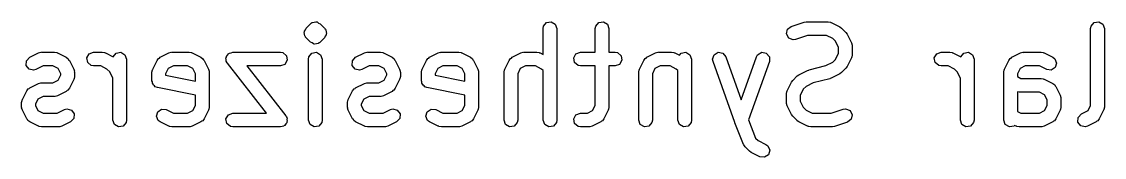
# Model space of a CAD drawing. Extents: x 137.9 to 162.1, y -120.9 to -119.2.
# Drawn here: x 137.95 to 149.81, y -120.86 to -119.38 of the extents above; entities that cross this region are included whole.
import ezdxf

# ---------------------------------------------------------------- set-up
doc = ezdxf.new("R2010")
doc.units = 0
doc.layers.add('BLACK', color=7, linetype='CONTINUOUS')

msp = doc.modelspace()

# ---------------------------------------------------------------- linework, layer by layer
at = {"layer": 'BLACK', "linetype": 'CONTINUOUS'}
for p, q in [((141.047, -119.483), (141.058, -119.467)), ((141.058, -119.467), (141.066, -119.449)), ((141.066, -119.449), (141.114, -119.402)), ((141.114, -119.402), (141.122, -119.396)), ((141.122, -119.396), (141.124, -119.393)), ((141.124, -119.393), (141.127, -119.393)), ((141.127, -119.392), (141.129, -119.39)), ((141.127, -119.393), (141.127, -119.392)), ((141.129, -119.39), (141.131, -119.39)), ((141.131, -119.39), (141.135, -119.387)), ((141.135, -119.387), (141.154, -119.385)), ((141.154, -119.385), (141.173, -119.38)), ((141.173, -119.38), (141.176, -119.382)), ((141.176, -119.382), (141.18, -119.381)), ((141.18, -119.381), (141.183, -119.383)), ((141.183, -119.383), (141.186, -119.382)), ((141.186, -119.382), (141.202, -119.394)), ((141.202, -119.394), (141.22, -119.402)), ((141.22, -119.402), (141.267, -119.449)), ((141.267, -119.449), (141.273, -119.458)), ((141.273, -119.458), (141.276, -119.459)), ((141.276, -119.459), (141.277, -119.463)), ((141.277, -119.463), (141.282, -119.471)), ((143.663, -119.455), (143.668, -119.429)), ((143.663, -119.738), (143.663, -119.455)), ((143.668, -119.429), (143.701, -119.39)), ((143.701, -119.39), (143.751, -119.381)), ((143.751, -119.381), (143.796, -119.407)), ((143.796, -119.407), (143.813, -119.455)), ((143.813, -119.455), (143.813, -120.455)), ((144.235, -119.455), (144.239, -119.429)), ((144.235, -119.713), (144.235, -119.455)), ((144.239, -119.429), (144.272, -119.39)), ((144.272, -119.39), (144.323, -119.381)), ((144.323, -119.381), (144.367, -119.407)), ((144.367, -119.407), (144.385, -119.455)), ((144.385, -119.455), (144.385, -119.713)), ((146.331, -119.513), (146.341, -119.463)), ((146.341, -119.463), (146.381, -119.431)), ((146.381, -119.431), (146.524, -119.384)), ((146.524, -119.384), (146.546, -119.38)), ((146.546, -119.38), (146.548, -119.38)), ((146.548, -119.38), (146.786, -119.38)), ((146.786, -119.38), (146.811, -119.384)), ((146.811, -119.384), (146.815, -119.387)), ((146.815, -119.387), (146.819, -119.388)), ((146.819, -119.388), (146.914, -119.435)), ((146.914, -119.435), (146.933, -119.449)), ((146.933, -119.449), (146.934, -119.449)), ((146.934, -119.449), (146.982, -119.497)), ((149.663, -119.455), (149.668, -119.429)), ((149.663, -120.294), (149.663, -119.455)), ((149.668, -119.429), (149.701, -119.39)), ((149.701, -119.39), (149.751, -119.381)), ((149.751, -119.381), (149.796, -119.407)), ((149.796, -119.407), (149.813, -119.455)), ((149.813, -119.455), (149.813, -120.312)), ((141.044, -119.496), (141.047, -119.49)), ((141.049, -119.515), (141.044, -119.496)), ((141.047, -119.49), (141.047, -119.483)), ((141.051, -119.534), (141.049, -119.515)), ((141.057, -119.542), (141.051, -119.534)), ((141.058, -119.545), (141.057, -119.542)), ((141.06, -119.547), (141.058, -119.545)), ((141.066, -119.555), (141.06, -119.547)), ((141.114, -119.603), (141.066, -119.555)), ((141.267, -119.555), (141.22, -119.603)), ((141.276, -119.538), (141.267, -119.555)), ((141.287, -119.522), (141.276, -119.538)), ((141.282, -119.471), (141.284, -119.49)), ((141.284, -119.49), (141.289, -119.509)), ((141.289, -119.509), (141.286, -119.515)), ((141.286, -119.515), (141.287, -119.522)), ((146.355, -119.559), (146.331, -119.513)), ((146.403, -119.577), (146.355, -119.559)), ((146.428, -119.574), (146.403, -119.577)), ((146.56, -119.53), (146.428, -119.574)), ((146.768, -119.53), (146.56, -119.53)), ((146.837, -119.564), (146.768, -119.53)), ((146.867, -119.594), (146.837, -119.564)), ((146.982, -119.497), (146.994, -119.515)), ((146.994, -119.515), (146.996, -119.517)), ((146.996, -119.517), (147.043, -119.612)), ((141.131, -119.611), (141.114, -119.603)), ((141.147, -119.623), (141.131, -119.611)), ((141.151, -119.622), (141.147, -119.623)), ((141.154, -119.624), (141.151, -119.622)), ((141.157, -119.623), (141.154, -119.624)), ((141.16, -119.625), (141.157, -119.623)), ((141.179, -119.62), (141.16, -119.625)), ((141.198, -119.618), (141.179, -119.62)), ((141.202, -119.615), (141.198, -119.618)), ((141.204, -119.615), (141.202, -119.615)), ((141.206, -119.612), (141.204, -119.615)), ((141.21, -119.611), (141.206, -119.612)), ((141.206, -119.612), (141.206, -119.612)), ((141.212, -119.609), (141.21, -119.611)), ((141.22, -119.603), (141.212, -119.609)), ((146.901, -119.663), (146.867, -119.594)), ((146.901, -119.723), (146.901, -119.663)), ((147.043, -119.612), (147.051, -119.637)), ((147.051, -119.637), (147.05, -119.641)), ((147.05, -119.641), (147.051, -119.645)), ((147.051, -119.645), (147.051, -119.741)), ((138, -119.857), (138.003, -119.806)), ((138.003, -119.806), (138.038, -119.769)), ((138.038, -119.769), (138.133, -119.721)), ((138.133, -119.721), (138.158, -119.714)), ((138.158, -119.714), (138.162, -119.715)), ((138.162, -119.715), (138.167, -119.713)), ((138.167, -119.713), (138.31, -119.713)), ((138.31, -119.713), (138.335, -119.718)), ((138.335, -119.718), (138.339, -119.721)), ((138.339, -119.721), (138.343, -119.721)), ((138.343, -119.721), (138.438, -119.769)), ((138.438, -119.769), (138.459, -119.784)), ((138.459, -119.784), (138.464, -119.795)), ((138.464, -119.795), (138.472, -119.802)), ((138.472, -119.802), (138.519, -119.897)), ((138.664, -119.775), (138.69, -119.731)), ((138.673, -119.826), (138.664, -119.775)), ((138.712, -119.859), (138.673, -119.826)), ((138.69, -119.731), (138.738, -119.713)), ((138.738, -119.713), (138.833, -119.713)), ((138.833, -119.713), (138.859, -119.718)), ((138.859, -119.718), (138.862, -119.721)), ((138.862, -119.721), (138.867, -119.721)), ((138.867, -119.721), (138.953, -119.764)), ((138.953, -119.762), (138.986, -119.723)), ((138.953, -119.764), (138.953, -119.762)), ((138.986, -119.723), (139.037, -119.714)), ((139.037, -119.714), (139.081, -119.74)), ((139.081, -119.74), (139.099, -119.788)), ((139.099, -119.788), (139.099, -120.455)), ((139.385, -119.897), (139.433, -119.802)), ((139.433, -119.802), (139.448, -119.781)), ((139.448, -119.781), (139.459, -119.777)), ((139.459, -119.777), (139.466, -119.769)), ((139.466, -119.769), (139.562, -119.721)), ((139.562, -119.721), (139.587, -119.714)), ((139.587, -119.714), (139.591, -119.715)), ((139.591, -119.715), (139.595, -119.713)), ((139.595, -119.713), (139.786, -119.713)), ((139.786, -119.713), (139.811, -119.718)), ((139.811, -119.718), (139.815, -119.721)), ((139.815, -119.721), (139.819, -119.721)), ((139.819, -119.721), (139.914, -119.769)), ((139.914, -119.769), (139.935, -119.784)), ((139.935, -119.784), (139.94, -119.795)), ((139.94, -119.795), (139.948, -119.802)), ((139.948, -119.802), (139.996, -119.897)), ((140.188, -119.775), (140.192, -119.768)), ((140.191, -119.793), (140.188, -119.775)), ((140.191, -119.812), (140.191, -119.793)), ((140.196, -119.822), (140.191, -119.812)), ((140.192, -119.76), (140.205, -119.747)), ((140.192, -119.768), (140.192, -119.76)), ((140.197, -119.826), (140.196, -119.822)), ((140.199, -119.828), (140.197, -119.826)), ((140.205, -119.747), (140.214, -119.731)), ((140.214, -119.731), (140.221, -119.728)), ((140.221, -119.728), (140.227, -119.722)), ((140.227, -119.722), (140.245, -119.719)), ((140.245, -119.719), (140.262, -119.713)), ((140.262, -119.713), (140.786, -119.713)), ((140.786, -119.713), (140.811, -119.718)), ((140.811, -119.718), (140.851, -119.751)), ((140.86, -119.801), (140.834, -119.846)), ((140.851, -119.751), (140.86, -119.801)), ((141.092, -119.788), (141.096, -119.762)), ((141.092, -120.455), (141.092, -119.788)), ((141.096, -119.762), (141.129, -119.723)), ((141.129, -119.723), (141.18, -119.714)), ((141.18, -119.714), (141.224, -119.74)), ((141.224, -119.74), (141.242, -119.788)), ((141.242, -119.788), (141.242, -120.455)), ((141.571, -119.857), (141.574, -119.806)), ((141.574, -119.806), (141.609, -119.769)), ((141.609, -119.769), (141.705, -119.721)), ((141.705, -119.721), (141.73, -119.714)), ((141.73, -119.714), (141.734, -119.715)), ((141.734, -119.715), (141.738, -119.713)), ((141.738, -119.713), (141.881, -119.713)), ((141.881, -119.713), (141.907, -119.718)), ((141.907, -119.718), (141.91, -119.721)), ((141.91, -119.721), (141.914, -119.721)), ((141.914, -119.721), (142.01, -119.769)), ((142.01, -119.769), (142.031, -119.784)), ((142.031, -119.784), (142.035, -119.795)), ((142.035, -119.795), (142.043, -119.802)), ((142.043, -119.802), (142.091, -119.897)), ((142.338, -119.897), (142.385, -119.802)), ((142.385, -119.802), (142.401, -119.781)), ((142.401, -119.781), (142.411, -119.777)), ((142.411, -119.777), (142.419, -119.769)), ((142.419, -119.769), (142.514, -119.721)), ((142.514, -119.721), (142.539, -119.714)), ((142.539, -119.714), (142.543, -119.715)), ((142.543, -119.715), (142.548, -119.713)), ((142.548, -119.713), (142.738, -119.713)), ((142.738, -119.713), (142.764, -119.718)), ((142.764, -119.718), (142.767, -119.721)), ((142.767, -119.721), (142.772, -119.721)), ((142.772, -119.721), (142.867, -119.769)), ((142.867, -119.769), (142.888, -119.784)), ((142.888, -119.784), (142.892, -119.795)), ((142.892, -119.795), (142.9, -119.802)), ((142.9, -119.802), (142.948, -119.897)), ((143.242, -119.897), (143.29, -119.802)), ((143.29, -119.802), (143.306, -119.781)), ((143.306, -119.781), (143.316, -119.777)), ((143.316, -119.777), (143.324, -119.769)), ((143.324, -119.769), (143.419, -119.721)), ((143.419, -119.721), (143.444, -119.714)), ((143.444, -119.714), (143.448, -119.715)), ((143.448, -119.715), (143.452, -119.713)), ((143.452, -119.713), (143.595, -119.713)), ((143.595, -119.713), (143.621, -119.718)), ((143.621, -119.718), (143.624, -119.721)), ((143.624, -119.721), (143.629, -119.721)), ((143.629, -119.721), (143.663, -119.738)), ((143.998, -119.775), (144.023, -119.731)), ((144.006, -119.826), (143.998, -119.775)), ((144.046, -119.859), (144.006, -119.826)), ((144.023, -119.731), (144.071, -119.713)), ((144.071, -119.713), (144.235, -119.713)), ((144.385, -119.713), (144.452, -119.713)), ((144.452, -119.713), (144.478, -119.718)), ((144.478, -119.718), (144.517, -119.751)), ((144.526, -119.801), (144.501, -119.846)), ((144.517, -119.751), (144.526, -119.801)), ((144.719, -119.897), (144.766, -119.802)), ((144.766, -119.802), (144.782, -119.781)), ((144.782, -119.781), (144.792, -119.777)), ((144.792, -119.777), (144.8, -119.769)), ((144.8, -119.769), (144.895, -119.721)), ((144.895, -119.721), (144.92, -119.714)), ((144.92, -119.714), (144.924, -119.715)), ((144.924, -119.715), (144.929, -119.713)), ((144.929, -119.713), (145.071, -119.713)), ((145.071, -119.713), (145.097, -119.718)), ((145.097, -119.718), (145.101, -119.721)), ((145.101, -119.721), (145.105, -119.721)), ((145.105, -119.721), (145.157, -119.747)), ((145.157, -119.747), (145.177, -119.723)), ((145.177, -119.723), (145.227, -119.714)), ((145.227, -119.714), (145.272, -119.74)), ((145.272, -119.74), (145.289, -119.788)), ((145.289, -119.788), (145.289, -120.455)), ((145.52, -119.788), (145.538, -119.74)), ((145.525, -119.813), (145.52, -119.788)), ((145.763, -120.48), (145.525, -119.813)), ((145.538, -119.74), (145.583, -119.714)), ((145.583, -119.714), (145.633, -119.723)), ((145.633, -119.723), (145.666, -119.763)), ((145.666, -119.763), (145.833, -120.232)), ((145.833, -120.232), (146.001, -119.763)), ((146.142, -119.813), (145.914, -120.453)), ((146.001, -119.763), (146.014, -119.74)), ((146.014, -119.74), (146.058, -119.714)), ((146.058, -119.714), (146.109, -119.723)), ((146.109, -119.723), (146.142, -119.762)), ((146.142, -119.762), (146.142, -119.813)), ((146.76, -119.86), (146.837, -119.822)), ((146.837, -119.822), (146.867, -119.791)), ((146.867, -119.791), (146.901, -119.723)), ((147.043, -119.774), (146.996, -119.869)), ((147.044, -119.77), (147.043, -119.774)), ((147.047, -119.766), (147.044, -119.77)), ((147.051, -119.741), (147.047, -119.766)), ((147.95, -119.775), (147.976, -119.731)), ((147.959, -119.826), (147.95, -119.775)), ((147.998, -119.859), (147.959, -119.826)), ((147.976, -119.731), (148.024, -119.713)), ((148.024, -119.713), (148.119, -119.713)), ((148.119, -119.713), (148.145, -119.718)), ((148.145, -119.718), (148.148, -119.721)), ((148.148, -119.721), (148.153, -119.721)), ((148.153, -119.721), (148.239, -119.764)), ((148.239, -119.762), (148.272, -119.723)), ((148.239, -119.764), (148.239, -119.762)), ((148.272, -119.723), (148.323, -119.714)), ((148.323, -119.714), (148.367, -119.74)), ((148.367, -119.74), (148.385, -119.788)), ((148.385, -119.788), (148.385, -120.455)), ((148.719, -119.897), (148.766, -119.802)), ((148.766, -119.802), (148.782, -119.781)), ((148.782, -119.781), (148.792, -119.777)), ((148.792, -119.777), (148.8, -119.769)), ((148.8, -119.769), (148.895, -119.721)), ((148.895, -119.721), (148.92, -119.714)), ((148.92, -119.714), (148.924, -119.715)), ((148.924, -119.715), (148.929, -119.713)), ((148.929, -119.713), (149.119, -119.713)), ((149.119, -119.713), (149.145, -119.718)), ((149.145, -119.718), (149.148, -119.721)), ((149.148, -119.721), (149.153, -119.721)), ((149.153, -119.721), (149.248, -119.769)), ((149.248, -119.769), (149.269, -119.784)), ((149.269, -119.784), (149.289, -119.831)), ((138.03, -119.898), (138, -119.857)), ((138.08, -119.91), (138.03, -119.898)), ((138.105, -119.903), (138.08, -119.91)), ((138.184, -119.863), (138.105, -119.903)), ((138.292, -119.863), (138.184, -119.863)), ((138.349, -119.892), (138.292, -119.863)), ((138.377, -119.949), (138.349, -119.892)), ((138.519, -119.897), (138.527, -119.922)), ((138.527, -119.922), (138.526, -119.927)), ((138.526, -119.927), (138.527, -119.931)), ((138.527, -119.931), (138.527, -119.979)), ((138.738, -119.863), (138.712, -119.859)), ((138.816, -119.863), (138.738, -119.863)), ((138.884, -119.897), (138.816, -119.863)), ((138.915, -119.928), (138.884, -119.897)), ((138.949, -119.996), (138.915, -119.928)), ((139.377, -119.931), (139.382, -119.905)), ((139.377, -120.026), (139.377, -119.931)), ((139.382, -119.905), (139.385, -119.902)), ((139.385, -119.902), (139.385, -119.897)), ((139.556, -119.892), (139.527, -119.949)), ((139.613, -119.863), (139.556, -119.892)), ((139.768, -119.863), (139.613, -119.863)), ((139.825, -119.892), (139.768, -119.863)), ((139.854, -119.949), (139.825, -119.892)), ((139.996, -119.897), (140.003, -119.922)), ((140.003, -119.922), (140.002, -119.927)), ((140.002, -119.927), (140.004, -119.931)), ((140.004, -119.931), (140.004, -120.312)), ((140.203, -119.834), (140.199, -119.828)), ((140.631, -120.38), (140.203, -119.834)), ((140.786, -119.863), (140.416, -119.863)), ((140.416, -119.863), (140.845, -120.408)), ((140.834, -119.846), (140.786, -119.863)), ((141.602, -119.898), (141.571, -119.857)), ((141.651, -119.91), (141.602, -119.898)), ((141.676, -119.903), (141.651, -119.91)), ((141.756, -119.863), (141.676, -119.903)), ((141.863, -119.863), (141.756, -119.863)), ((141.92, -119.892), (141.863, -119.863)), ((141.949, -119.949), (141.92, -119.892)), ((142.091, -119.897), (142.098, -119.922)), ((142.098, -119.922), (142.097, -119.927)), ((142.097, -119.927), (142.099, -119.931)), ((142.099, -119.931), (142.099, -119.979)), ((142.33, -119.931), (142.334, -119.905)), ((142.33, -120.026), (142.33, -119.931)), ((142.334, -119.905), (142.337, -119.902)), ((142.337, -119.902), (142.338, -119.897)), ((142.508, -119.892), (142.48, -119.949)), ((142.565, -119.863), (142.508, -119.892)), ((142.72, -119.863), (142.565, -119.863)), ((142.777, -119.892), (142.72, -119.863)), ((142.806, -119.949), (142.777, -119.892)), ((142.948, -119.897), (142.955, -119.922)), ((142.955, -119.922), (142.954, -119.927)), ((142.954, -119.927), (142.956, -119.931)), ((142.956, -119.931), (142.956, -120.312)), ((143.235, -119.931), (143.239, -119.905)), ((143.235, -120.455), (143.235, -119.931)), ((143.239, -119.905), (143.242, -119.902)), ((143.242, -119.902), (143.242, -119.897)), ((143.413, -119.892), (143.385, -119.949)), ((143.47, -119.863), (143.413, -119.892)), ((143.578, -119.863), (143.47, -119.863)), ((143.646, -119.897), (143.578, -119.863)), ((143.663, -119.914), (143.646, -119.897)), ((143.663, -120.455), (143.663, -119.914)), ((144.071, -119.863), (144.046, -119.859)), ((144.235, -119.863), (144.071, -119.863)), ((144.235, -120.294), (144.235, -119.863)), ((144.452, -119.863), (144.385, -119.863)), ((144.385, -119.863), (144.385, -120.312)), ((144.501, -119.846), (144.452, -119.863)), ((144.711, -119.931), (144.715, -119.905)), ((144.711, -120.455), (144.711, -119.931)), ((144.715, -119.905), (144.718, -119.902)), ((144.718, -119.902), (144.719, -119.897)), ((144.889, -119.892), (144.861, -119.949)), ((144.946, -119.863), (144.889, -119.892)), ((145.054, -119.863), (144.946, -119.863)), ((145.122, -119.897), (145.054, -119.863)), ((145.139, -119.914), (145.122, -119.897)), ((145.139, -120.455), (145.139, -119.914)), ((146.466, -119.959), (146.562, -119.912)), ((146.562, -119.912), (146.574, -119.908)), ((146.574, -119.908), (146.577, -119.906)), ((146.577, -119.906), (146.76, -119.86)), ((146.934, -119.936), (146.916, -119.949)), ((146.982, -119.889), (146.934, -119.936)), ((146.996, -119.869), (146.982, -119.887)), ((146.982, -119.887), (146.982, -119.889)), ((148.024, -119.863), (147.998, -119.859)), ((148.101, -119.863), (148.024, -119.863)), ((148.17, -119.897), (148.101, -119.863)), ((148.2, -119.928), (148.17, -119.897)), ((148.235, -119.996), (148.2, -119.928)), ((148.711, -119.931), (148.715, -119.905)), ((148.711, -120.455), (148.711, -119.931)), ((148.715, -119.905), (148.718, -119.902)), ((148.718, -119.902), (148.719, -119.897)), ((148.889, -119.892), (148.861, -119.949)), ((148.946, -119.863), (148.889, -119.892)), ((149.101, -119.863), (148.946, -119.863)), ((149.181, -119.903), (149.101, -119.863)), ((149.232, -119.909), (149.181, -119.903)), ((149.275, -119.88), (149.232, -119.909)), ((149.289, -119.831), (149.275, -119.88)), ((138.038, -120.102), (138.133, -120.054)), ((138.133, -120.054), (138.158, -120.047)), ((138.158, -120.047), (138.162, -120.048)), ((138.162, -120.048), (138.167, -120.046)), ((138.167, -120.046), (138.292, -120.046)), ((138.292, -120.046), (138.349, -120.018)), ((138.349, -120.018), (138.377, -119.961)), ((138.377, -119.961), (138.377, -119.949)), ((138.519, -120.012), (138.472, -120.107)), ((138.52, -120.008), (138.519, -120.012)), ((138.523, -120.004), (138.52, -120.008)), ((138.527, -119.979), (138.523, -120.004)), ((138.949, -120.455), (138.949, -119.996)), ((139.382, -120.038), (139.377, -120.026)), ((139.381, -120.05), (139.382, -120.038)), ((139.39, -120.061), (139.381, -120.05)), ((139.395, -120.074), (139.39, -120.061)), ((139.527, -119.949), (139.527, -119.965)), ((139.527, -119.965), (139.854, -120.03)), ((139.854, -120.03), (139.854, -119.949)), ((141.609, -120.102), (141.705, -120.054)), ((141.705, -120.054), (141.73, -120.047)), ((141.73, -120.047), (141.734, -120.048)), ((141.734, -120.048), (141.738, -120.046)), ((141.738, -120.046), (141.863, -120.046)), ((141.863, -120.046), (141.92, -120.018)), ((141.92, -120.018), (141.949, -119.961)), ((141.949, -119.961), (141.949, -119.949)), ((142.091, -120.012), (142.043, -120.107)), ((142.094, -120.004), (142.091, -120.008)), ((142.091, -120.008), (142.091, -120.012)), ((142.099, -119.979), (142.094, -120.004)), ((142.334, -120.038), (142.33, -120.026)), ((142.334, -120.05), (142.334, -120.038)), ((142.343, -120.061), (142.334, -120.05)), ((142.347, -120.074), (142.343, -120.061)), ((142.48, -119.949), (142.48, -119.965)), ((142.48, -119.965), (142.806, -120.03)), ((142.806, -120.03), (142.806, -119.949)), ((143.385, -119.949), (143.385, -120.455)), ((144.861, -119.949), (144.861, -120.455)), ((146.338, -120.136), (146.385, -120.04)), ((146.385, -120.04), (146.399, -120.022)), ((146.399, -120.021), (146.447, -119.973)), ((146.399, -120.022), (146.399, -120.021)), ((146.447, -119.973), (146.465, -119.96)), ((146.465, -119.96), (146.466, -119.959)), ((146.621, -120.049), (146.544, -120.088)), ((146.804, -120.004), (146.621, -120.049)), ((146.807, -120.002), (146.804, -120.004)), ((146.819, -119.998), (146.807, -120.002)), ((146.914, -119.95), (146.819, -119.998)), ((146.916, -119.949), (146.914, -119.95)), ((148.235, -120.455), (148.235, -119.996)), ((148.861, -119.949), (148.861, -119.98)), ((148.861, -119.98), (148.899, -119.999)), ((148.899, -119.999), (149.119, -119.999)), ((149.119, -119.999), (149.145, -120.003)), ((149.145, -120.003), (149.148, -120.006)), ((149.148, -120.006), (149.153, -120.007)), ((149.153, -120.007), (149.248, -120.054)), ((149.248, -120.054), (149.269, -120.07)), ((137.957, -120.231), (138.004, -120.136)), ((138.004, -120.136), (138.02, -120.115)), ((138.02, -120.115), (138.03, -120.11)), ((138.03, -120.11), (138.038, -120.102)), ((138.438, -120.141), (138.343, -120.189)), ((138.446, -120.133), (138.438, -120.141)), ((138.456, -120.128), (138.446, -120.133)), ((138.472, -120.107), (138.456, -120.128)), ((139.406, -120.081), (139.395, -120.074)), ((139.413, -120.09), (139.406, -120.081)), ((139.438, -120.1), (139.413, -120.09)), ((139.854, -120.183), (139.438, -120.1)), ((141.528, -120.231), (141.576, -120.136)), ((141.576, -120.136), (141.591, -120.115)), ((141.591, -120.115), (141.602, -120.11)), ((141.602, -120.11), (141.609, -120.102)), ((142.01, -120.141), (141.914, -120.189)), ((142.017, -120.133), (142.01, -120.141)), ((142.028, -120.128), (142.017, -120.133)), ((142.043, -120.107), (142.028, -120.128)), ((142.358, -120.081), (142.347, -120.074)), ((142.366, -120.09), (142.358, -120.081)), ((142.39, -120.1), (142.366, -120.09)), ((142.806, -120.183), (142.39, -120.1)), ((146.33, -120.169), (146.334, -120.143)), ((146.33, -120.264), (146.33, -120.169)), ((146.334, -120.143), (146.337, -120.14)), ((146.337, -120.14), (146.338, -120.136)), ((146.514, -120.118), (146.48, -120.187)), ((146.544, -120.088), (146.514, -120.118)), ((148.881, -120.149), (148.861, -120.145)), ((148.861, -120.145), (148.861, -120.361)), ((149.101, -120.149), (148.881, -120.149)), ((149.158, -120.177), (149.101, -120.149)), ((149.187, -120.234), (149.158, -120.177)), ((149.269, -120.07), (149.273, -120.08)), ((149.273, -120.08), (149.281, -120.088)), ((149.281, -120.088), (149.329, -120.183)), ((137.949, -120.264), (137.953, -120.239)), ((137.949, -120.312), (137.949, -120.264)), ((137.953, -120.239), (137.956, -120.235)), ((137.956, -120.235), (137.957, -120.231)), ((138.127, -120.225), (138.099, -120.282)), ((138.099, -120.282), (138.099, -120.294)), ((138.099, -120.294), (138.127, -120.351)), ((138.184, -120.196), (138.127, -120.225)), ((138.31, -120.196), (138.184, -120.196)), ((138.314, -120.195), (138.31, -120.196)), ((138.318, -120.196), (138.314, -120.195)), ((138.343, -120.189), (138.318, -120.196)), ((139.825, -120.351), (139.854, -120.294)), ((139.854, -120.294), (139.854, -120.183)), ((141.52, -120.264), (141.525, -120.239)), ((141.52, -120.312), (141.52, -120.264)), ((141.525, -120.239), (141.528, -120.235)), ((141.528, -120.235), (141.528, -120.231)), ((141.699, -120.225), (141.67, -120.282)), ((141.67, -120.282), (141.67, -120.294)), ((141.67, -120.294), (141.699, -120.351)), ((141.756, -120.196), (141.699, -120.225)), ((141.881, -120.196), (141.756, -120.196)), ((141.885, -120.195), (141.881, -120.196)), ((141.89, -120.196), (141.885, -120.195)), ((141.914, -120.189), (141.89, -120.196)), ((142.777, -120.351), (142.806, -120.294)), ((142.806, -120.294), (142.806, -120.183)), ((144.206, -120.351), (144.235, -120.294)), ((146.331, -120.269), (146.33, -120.264)), ((146.33, -120.273), (146.331, -120.269)), ((146.338, -120.298), (146.33, -120.273)), ((146.385, -120.393), (146.338, -120.298)), ((146.48, -120.187), (146.48, -120.247)), ((146.48, -120.247), (146.514, -120.315)), ((149.158, -120.351), (149.187, -120.294)), ((149.187, -120.294), (149.187, -120.234)), ((149.329, -120.183), (149.336, -120.208)), ((149.336, -120.208), (149.335, -120.213)), ((149.335, -120.213), (149.337, -120.217)), ((149.337, -120.217), (149.337, -120.312)), ((149.635, -120.351), (149.663, -120.294)), ((137.95, -120.316), (137.949, -120.312)), ((137.949, -120.321), (137.95, -120.316)), ((137.957, -120.346), (137.949, -120.321)), ((138.004, -120.441), (137.957, -120.346)), ((138.127, -120.351), (138.184, -120.38)), ((138.184, -120.38), (138.339, -120.38)), ((138.339, -120.38), (138.419, -120.34)), ((138.419, -120.34), (138.444, -120.333)), ((138.444, -120.333), (138.494, -120.345)), ((138.494, -120.345), (138.524, -120.386)), ((138.524, -120.386), (138.521, -120.437)), ((139.425, -120.412), (139.44, -120.363)), ((139.446, -120.459), (139.425, -120.412)), ((139.44, -120.363), (139.483, -120.334)), ((139.483, -120.334), (139.534, -120.34)), ((139.534, -120.34), (139.613, -120.38)), ((139.613, -120.38), (139.768, -120.38)), ((139.768, -120.38), (139.825, -120.351)), ((139.996, -120.346), (139.948, -120.441)), ((139.999, -120.338), (139.996, -120.341)), ((139.996, -120.341), (139.996, -120.346)), ((140.004, -120.312), (139.999, -120.338)), ((140.188, -120.442), (140.214, -120.397)), ((140.214, -120.397), (140.262, -120.38)), ((140.262, -120.38), (140.631, -120.38)), ((140.845, -120.408), (140.848, -120.415)), ((140.848, -120.415), (140.851, -120.417)), ((140.851, -120.417), (140.851, -120.421)), ((141.522, -120.316), (141.52, -120.312)), ((141.521, -120.321), (141.522, -120.316)), ((141.528, -120.346), (141.521, -120.321)), ((141.576, -120.441), (141.528, -120.346)), ((141.699, -120.351), (141.756, -120.38)), ((141.756, -120.38), (141.911, -120.38)), ((141.911, -120.38), (141.99, -120.34)), ((141.99, -120.34), (142.015, -120.333)), ((142.015, -120.333), (142.065, -120.345)), ((142.065, -120.345), (142.096, -120.386)), ((142.096, -120.386), (142.093, -120.437)), ((142.378, -120.412), (142.392, -120.363)), ((142.398, -120.459), (142.378, -120.412)), ((142.392, -120.363), (142.435, -120.334)), ((142.435, -120.334), (142.486, -120.34)), ((142.486, -120.34), (142.565, -120.38)), ((142.565, -120.38), (142.72, -120.38)), ((142.72, -120.38), (142.777, -120.351)), ((142.948, -120.346), (142.9, -120.441)), ((142.949, -120.341), (142.948, -120.346)), ((142.951, -120.338), (142.949, -120.341)), ((142.956, -120.312), (142.951, -120.338)), ((143.998, -120.442), (144.023, -120.397)), ((144.023, -120.397), (144.071, -120.38)), ((144.071, -120.38), (144.149, -120.38)), ((144.149, -120.38), (144.206, -120.351)), ((144.377, -120.346), (144.329, -120.441)), ((144.38, -120.338), (144.377, -120.341)), ((144.377, -120.341), (144.377, -120.346)), ((144.385, -120.312), (144.38, -120.338)), ((146.386, -120.394), (146.385, -120.393)), ((146.399, -120.413), (146.386, -120.394)), ((146.447, -120.46), (146.399, -120.413)), ((146.514, -120.315), (146.544, -120.346)), ((146.544, -120.346), (146.613, -120.38)), ((146.613, -120.38), (146.821, -120.38)), ((146.821, -120.38), (146.952, -120.336)), ((146.952, -120.336), (146.978, -120.332)), ((146.978, -120.332), (147.026, -120.351)), ((147.026, -120.351), (147.05, -120.396)), ((147.05, -120.396), (147.04, -120.446)), ((148.861, -120.361), (148.899, -120.38)), ((148.899, -120.38), (149.101, -120.38)), ((149.101, -120.38), (149.158, -120.351)), ((149.329, -120.346), (149.281, -120.441)), ((149.332, -120.338), (149.329, -120.341)), ((149.329, -120.341), (149.329, -120.346)), ((149.337, -120.312), (149.332, -120.338)), ((149.526, -120.425), (149.562, -120.388)), ((149.562, -120.388), (149.635, -120.351)), ((149.805, -120.346), (149.758, -120.441)), ((149.806, -120.341), (149.805, -120.346)), ((149.809, -120.338), (149.806, -120.341)), ((149.813, -120.312), (149.809, -120.338)), ((138.012, -120.448), (138.004, -120.441)), ((138.017, -120.459), (138.012, -120.448)), ((138.038, -120.474), (138.017, -120.459)), ((138.133, -120.522), (138.038, -120.474)), ((138.138, -120.522), (138.133, -120.522)), ((138.141, -120.525), (138.138, -120.522)), ((138.167, -120.53), (138.141, -120.525)), ((138.357, -120.53), (138.167, -120.53)), ((138.361, -120.528), (138.357, -120.53)), ((138.366, -120.529), (138.361, -120.528)), ((138.391, -120.522), (138.366, -120.529)), ((138.486, -120.474), (138.391, -120.522)), ((138.521, -120.437), (138.486, -120.474)), ((138.966, -120.503), (138.949, -120.455)), ((139.011, -120.529), (138.966, -120.503)), ((139.061, -120.52), (139.011, -120.529)), ((139.094, -120.48), (139.061, -120.52)), ((139.099, -120.455), (139.094, -120.48)), ((139.466, -120.474), (139.446, -120.459)), ((139.562, -120.522), (139.466, -120.474)), ((139.566, -120.522), (139.562, -120.522)), ((139.57, -120.525), (139.566, -120.522)), ((139.595, -120.53), (139.57, -120.525)), ((139.786, -120.53), (139.595, -120.53)), ((139.79, -120.528), (139.786, -120.53)), ((139.794, -120.529), (139.79, -120.528)), ((139.819, -120.522), (139.794, -120.529)), ((139.914, -120.474), (139.819, -120.522)), ((139.922, -120.466), (139.914, -120.474)), ((139.933, -120.462), (139.922, -120.466)), ((139.948, -120.441), (139.933, -120.462)), ((140.197, -120.492), (140.188, -120.442)), ((140.236, -120.525), (140.197, -120.492)), ((140.262, -120.53), (140.236, -120.525)), ((140.786, -120.53), (140.262, -120.53)), ((140.803, -120.524), (140.786, -120.53)), ((140.821, -120.521), (140.803, -120.524)), ((140.826, -120.515), (140.821, -120.521)), ((140.834, -120.512), (140.826, -120.515)), ((140.843, -120.496), (140.834, -120.512)), ((140.855, -120.483), (140.843, -120.496)), ((140.851, -120.421), (140.857, -120.431)), ((140.856, -120.475), (140.855, -120.483)), ((140.857, -120.431), (140.856, -120.45)), ((140.856, -120.45), (140.86, -120.468)), ((140.86, -120.468), (140.856, -120.475)), ((141.109, -120.503), (141.092, -120.455)), ((141.154, -120.529), (141.109, -120.503)), ((141.204, -120.52), (141.154, -120.529)), ((141.237, -120.48), (141.204, -120.52)), ((141.242, -120.455), (141.237, -120.48)), ((141.584, -120.448), (141.576, -120.441)), ((141.588, -120.459), (141.584, -120.448)), ((141.609, -120.474), (141.588, -120.459)), ((141.705, -120.522), (141.609, -120.474)), ((141.709, -120.522), (141.705, -120.522)), ((141.712, -120.525), (141.709, -120.522)), ((141.738, -120.53), (141.712, -120.525)), ((141.929, -120.53), (141.738, -120.53)), ((141.933, -120.528), (141.929, -120.53)), ((141.937, -120.529), (141.933, -120.528)), ((141.962, -120.522), (141.937, -120.529)), ((142.057, -120.474), (141.962, -120.522)), ((142.093, -120.437), (142.057, -120.474)), ((142.419, -120.474), (142.398, -120.459)), ((142.514, -120.522), (142.419, -120.474)), ((142.519, -120.522), (142.514, -120.522)), ((142.522, -120.525), (142.519, -120.522)), ((142.548, -120.53), (142.522, -120.525)), ((142.738, -120.53), (142.548, -120.53)), ((142.742, -120.528), (142.738, -120.53)), ((142.747, -120.529), (142.742, -120.528)), ((142.772, -120.522), (142.747, -120.529)), ((142.867, -120.474), (142.772, -120.522)), ((142.875, -120.466), (142.867, -120.474)), ((142.885, -120.462), (142.875, -120.466)), ((142.9, -120.441), (142.885, -120.462)), ((143.252, -120.503), (143.235, -120.455)), ((143.296, -120.529), (143.252, -120.503)), ((143.347, -120.52), (143.296, -120.529)), ((143.38, -120.48), (143.347, -120.52)), ((143.385, -120.455), (143.38, -120.48)), ((143.681, -120.503), (143.663, -120.455)), ((143.725, -120.529), (143.681, -120.503)), ((143.776, -120.52), (143.725, -120.529)), ((143.809, -120.48), (143.776, -120.52)), ((143.813, -120.455), (143.809, -120.48)), ((144.006, -120.492), (143.998, -120.442)), ((144.046, -120.525), (144.006, -120.492)), ((144.071, -120.53), (144.046, -120.525)), ((144.167, -120.53), (144.071, -120.53)), ((144.171, -120.528), (144.167, -120.53)), ((144.175, -120.529), (144.171, -120.528)), ((144.2, -120.522), (144.175, -120.529)), ((144.295, -120.474), (144.2, -120.522)), ((144.303, -120.466), (144.295, -120.474)), ((144.313, -120.462), (144.303, -120.466)), ((144.329, -120.441), (144.313, -120.462)), ((144.728, -120.503), (144.711, -120.455)), ((144.773, -120.529), (144.728, -120.503)), ((144.823, -120.52), (144.773, -120.529)), ((144.856, -120.48), (144.823, -120.52)), ((144.861, -120.455), (144.856, -120.48)), ((145.157, -120.503), (145.139, -120.455)), ((145.201, -120.529), (145.157, -120.503)), ((145.252, -120.52), (145.201, -120.529)), ((145.285, -120.48), (145.252, -120.52)), ((145.289, -120.455), (145.285, -120.48)), ((145.763, -120.481), (145.763, -120.48)), ((145.763, -120.48), (145.763, -120.48)), ((145.764, -120.483), (145.763, -120.481)), ((145.763, -120.481), (145.763, -120.481)), ((145.859, -120.721), (145.764, -120.483)), ((145.914, -120.453), (145.992, -120.651)), ((146.448, -120.461), (146.447, -120.46)), ((146.466, -120.474), (146.448, -120.461)), ((146.562, -120.522), (146.466, -120.474)), ((146.566, -120.522), (146.562, -120.522)), ((146.57, -120.525), (146.566, -120.522)), ((146.595, -120.53), (146.57, -120.525)), ((146.833, -120.53), (146.595, -120.53)), ((146.835, -120.529), (146.833, -120.53)), ((146.857, -120.526), (146.835, -120.529)), ((147, -120.478), (146.857, -120.526)), ((147.04, -120.446), (147, -120.478)), ((148.252, -120.503), (148.235, -120.455)), ((148.296, -120.529), (148.252, -120.503)), ((148.347, -120.52), (148.296, -120.529)), ((148.38, -120.48), (148.347, -120.52)), ((148.385, -120.455), (148.38, -120.48)), ((148.728, -120.503), (148.711, -120.455)), ((148.773, -120.529), (148.728, -120.503)), ((148.823, -120.52), (148.773, -120.529)), ((148.829, -120.513), (148.823, -120.52)), ((148.847, -120.522), (148.829, -120.513)), ((148.852, -120.522), (148.847, -120.522)), ((148.855, -120.525), (148.852, -120.522)), ((148.881, -120.53), (148.855, -120.525)), ((149.119, -120.53), (148.881, -120.53)), ((149.123, -120.528), (149.119, -120.53)), ((149.128, -120.529), (149.123, -120.528)), ((149.153, -120.522), (149.128, -120.529)), ((149.248, -120.474), (149.153, -120.522)), ((149.256, -120.466), (149.248, -120.474)), ((149.266, -120.462), (149.256, -120.466)), ((149.281, -120.441), (149.266, -120.462)), ((149.523, -120.476), (149.526, -120.425)), ((149.554, -120.517), (149.523, -120.476)), ((149.604, -120.529), (149.554, -120.517)), ((149.629, -120.522), (149.604, -120.529)), ((149.724, -120.474), (149.629, -120.522)), ((149.732, -120.466), (149.724, -120.474)), ((149.742, -120.462), (149.732, -120.466)), ((149.758, -120.441), (149.742, -120.462)), ((145.992, -120.651), (146.021, -120.679)), ((145.86, -120.722), (145.859, -120.721)), ((145.861, -120.725), (145.86, -120.722)), ((145.876, -120.746), (145.861, -120.725)), ((145.923, -120.794), (145.876, -120.746)), ((146.021, -120.679), (146.105, -120.721)), ((146.105, -120.721), (146.126, -120.737)), ((146.126, -120.737), (146.146, -120.784)), ((145.925, -120.794), (145.923, -120.794)), ((145.943, -120.808), (145.925, -120.794)), ((146.038, -120.855), (145.943, -120.808)), ((146.089, -120.861), (146.038, -120.855)), ((146.132, -120.833), (146.089, -120.861)), ((146.146, -120.784), (146.132, -120.833))]:
    msp.add_line(p, q, dxfattribs=at)

doc.saveas('drawing.dxf')
